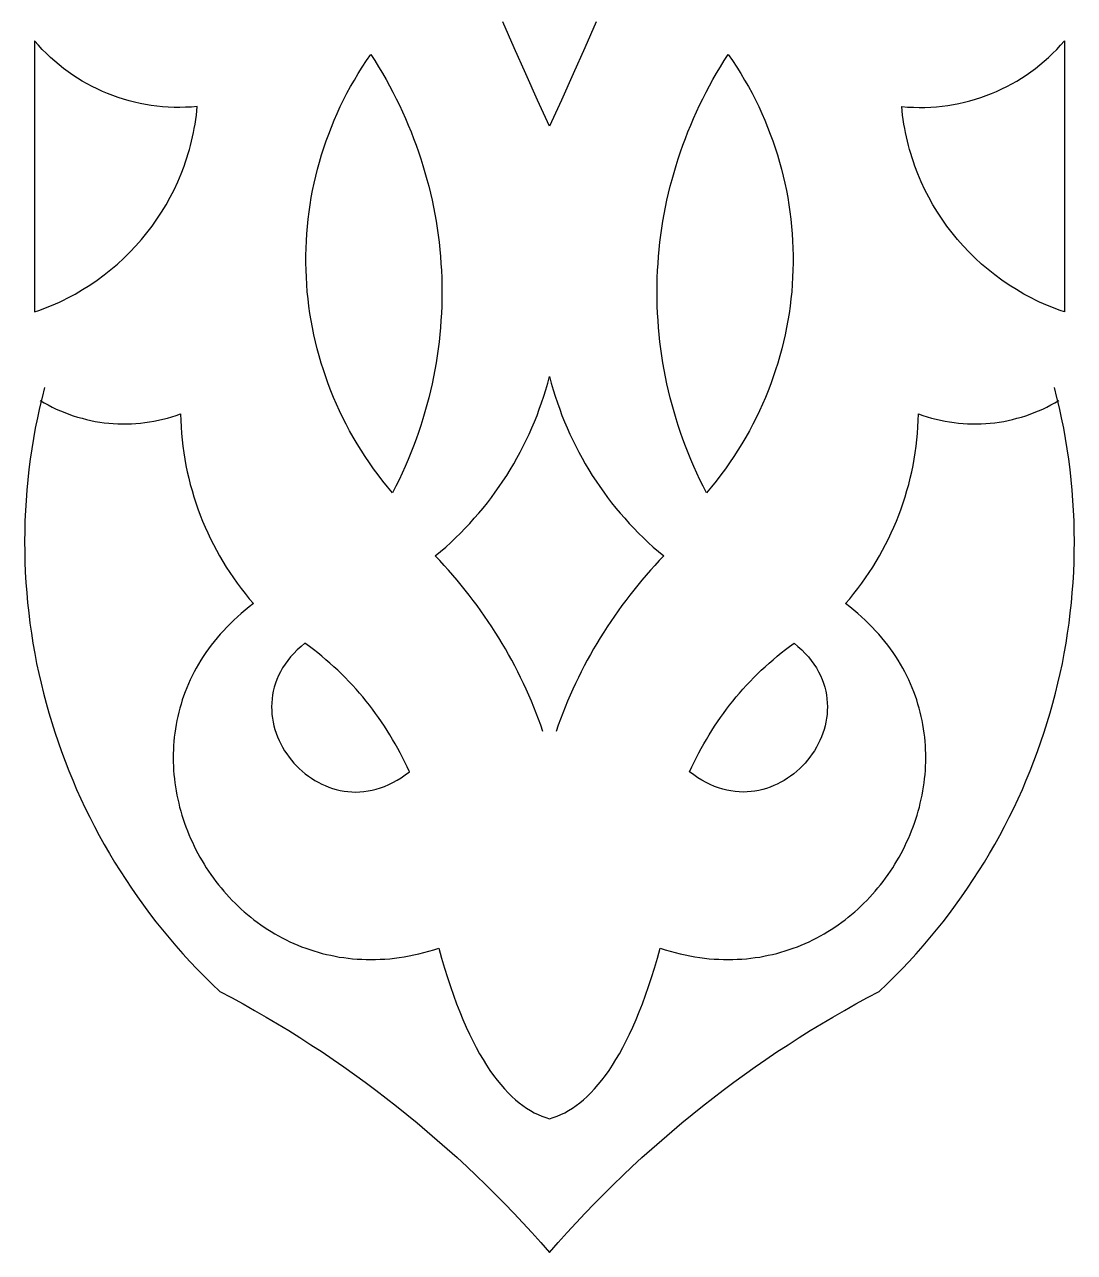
# Model space of a CAD drawing. Extents: x -50 to 50, y -270 to 270.
# Drawn here: x -50 to 50, y -270 to -153 of the extents above; entities that cross this region are included whole.
import ezdxf

# ---------------------------------------------------------------- set-up
doc = ezdxf.new("R2010")
doc.units = 0
doc.layers.add('LAYER_1', color=18, linetype='CONTINUOUS')

msp = doc.modelspace()

# ---------------------------------------------------------------- linework, layer by layer
at = {"layer": 'LAYER_1'}
for points in [[(4.44, -152.74), (3.35, -155.22), (2.25, -157.71), (1.13, -160.2), (0, -162.68), (-1.13, -160.2), (-2.25, -157.71), (-3.35, -155.22), (-4.44, -152.74)], [(-0.63, -220.35), (-0.83, -219.77), (-1.04, -219.19), (-1.27, -218.61), (-1.49, -218.04), (-1.73, -217.47), (-1.98, -216.9), (-2.23, -216.34), (-2.49, -215.78), (-2.75, -215.22), (-3.03, -214.67), (-3.31, -214.12), (-3.6, -213.57), (-3.9, -213.03), (-4.2, -212.5), (-4.51, -211.97), (-4.83, -211.44), (-5.16, -210.91), (-5.49, -210.39), (-5.83, -209.88), (-6.18, -209.37), (-6.53, -208.86), (-6.89, -208.36), (-7.26, -207.87), (-7.64, -207.37), (-8.02, -206.89), (-8.41, -206.41), (-8.8, -205.93), (-9.2, -205.46), (-9.61, -204.99), (-10.03, -204.53), (-10.45, -204.07), (-10.88, -203.62), (-10.38, -203.21), (-9.89, -202.79), (-9.41, -202.35), (-8.94, -201.91), (-8.48, -201.46), (-8.03, -201), (-7.59, -200.53), (-7.16, -200.05), (-6.74, -199.57), (-6.33, -199.08), (-5.92, -198.58), (-5.53, -198.07), (-5.16, -197.55), (-4.79, -197.03), (-4.43, -196.5), (-4.08, -195.96), (-3.74, -195.42), (-3.41, -194.87), (-3.1, -194.31), (-2.79, -193.74), (-2.5, -193.17), (-2.22, -192.6), (-1.94, -192.02), (-1.68, -191.43), (-1.43, -190.84), (-1.19, -190.24), (-0.97, -189.64), (-0.75, -189.03), (-0.54, -188.42), (-0.35, -187.8), (-0.17, -187.18), (0, -186.55), (0.17, -187.18), (0.35, -187.8), (0.54, -188.42), (0.75, -189.03), (0.97, -189.64), (1.19, -190.24), (1.43, -190.84), (1.68, -191.43), (1.94, -192.02), (2.22, -192.6), (2.5, -193.17), (2.79, -193.74), (3.1, -194.31), (3.41, -194.87), (3.74, -195.42), (4.08, -195.96), (4.43, -196.5), (4.79, -197.03), (5.16, -197.55), (5.53, -198.07), (5.92, -198.58), (6.33, -199.08), (6.74, -199.57), (7.16, -200.05), (7.59, -200.53), (8.03, -201), (8.48, -201.46), (8.94, -201.91), (9.41, -202.35), (9.89, -202.79), (10.38, -203.21), (10.88, -203.62), (10.45, -204.07), (10.03, -204.53), (9.61, -204.99), (9.2, -205.46), (8.8, -205.93), (8.41, -206.41), (8.02, -206.89), (7.64, -207.37), (7.26, -207.87), (6.89, -208.36), (6.53, -208.86), (6.18, -209.37), (5.83, -209.88), (5.49, -210.39), (5.16, -210.91), (4.83, -211.44), (4.51, -211.97), (4.2, -212.5), (3.9, -213.03), (3.6, -213.57), (3.31, -214.12), (3.03, -214.67), (2.75, -215.22), (2.49, -215.78), (2.23, -216.34), (1.98, -216.9), (1.73, -217.47), (1.49, -218.04), (1.27, -218.61), (1.04, -219.19), (0.83, -219.77), (0.63, -220.35)], [(-48.1, -187.57), (-48.34, -188.54), (-48.57, -189.52), (-48.78, -190.49), (-48.98, -191.47), (-49.16, -192.45), (-49.32, -193.43), (-49.46, -194.41), (-49.59, -195.39), (-49.7, -196.37), (-49.79, -197.36), (-49.86, -198.34), (-49.92, -199.32), (-49.97, -200.3), (-49.99, -201.28), (-50, -202.26), (-49.99, -203.24), (-49.97, -204.21), (-49.93, -205.19), (-49.88, -206.16), (-49.8, -207.14), (-49.72, -208.11), (-49.61, -209.07), (-49.49, -210.04), (-49.35, -211), (-49.2, -211.96), (-49.03, -212.92), (-48.85, -213.87), (-48.65, -214.82), (-48.43, -215.77), (-48.2, -216.71), (-47.95, -217.65), (-47.69, -218.59), (-47.41, -219.52), (-47.12, -220.44), (-46.81, -221.36), (-46.49, -222.28), (-46.15, -223.19), (-45.79, -224.1), (-45.42, -225), (-45.04, -225.89), (-44.64, -226.78), (-44.22, -227.66), (-43.79, -228.54), (-43.35, -229.41), (-42.89, -230.27), (-42.41, -231.13), (-41.92, -231.98), (-41.42, -232.82), (-40.9, -233.65), (-40.37, -234.48), (-39.82, -235.3), (-39.26, -236.11), (-38.68, -236.91), (-38.09, -237.7), (-37.49, -238.49), (-36.87, -239.26), (-36.24, -240.03), (-35.59, -240.79), (-34.93, -241.54), (-34.25, -242.28), (-33.56, -243.01), (-32.86, -243.72), (-32.14, -244.43), (-31.41, -245.13), (-30.3, -245.72), (-29.19, -246.32), (-28.09, -246.94), (-27, -247.57), (-25.92, -248.21), (-24.84, -248.86), (-23.77, -249.53), (-22.72, -250.21), (-21.67, -250.9), (-20.62, -251.6), (-19.59, -252.31), (-18.57, -253.04), (-17.55, -253.78), (-16.54, -254.53), (-15.55, -255.3), (-14.56, -256.07), (-13.58, -256.86), (-12.61, -257.66), (-11.64, -258.47), (-10.69, -259.29), (-9.75, -260.12), (-8.81, -260.96), (-7.89, -261.82), (-6.97, -262.68), (-6.07, -263.56), (-5.17, -264.45), (-4.29, -265.35), (-3.41, -266.26), (-2.54, -267.18), (-1.68, -268.11), (-0.84, -269.05), (0, -270), (0.84, -269.05), (1.68, -268.11), (2.54, -267.18), (3.41, -266.26), (4.29, -265.35), (5.17, -264.45), (6.07, -263.56), (6.97, -262.68), (7.89, -261.82), (8.81, -260.96), (9.75, -260.12), (10.69, -259.29), (11.64, -258.47), (12.61, -257.66), (13.58, -256.86), (14.56, -256.07), (15.55, -255.3), (16.54, -254.53), (17.55, -253.78), (18.57, -253.04), (19.59, -252.31), (20.62, -251.6), (21.67, -250.9), (22.72, -250.21), (23.77, -249.53), (24.84, -248.86), (25.92, -248.21), (27, -247.57), (28.09, -246.94), (29.19, -246.32), (30.3, -245.72), (31.41, -245.13), (32.14, -244.43), (32.86, -243.72), (33.56, -243.01), (34.25, -242.28), (34.93, -241.54), (35.59, -240.79), (36.24, -240.03), (36.87, -239.26), (37.49, -238.49), (38.09, -237.7), (38.68, -236.91), (39.26, -236.11), (39.82, -235.3), (40.37, -234.48), (40.9, -233.65), (41.42, -232.82), (41.92, -231.98), (42.41, -231.13), (42.89, -230.27), (43.35, -229.41), (43.79, -228.54), (44.22, -227.66), (44.64, -226.78), (45.04, -225.89), (45.42, -225), (45.79, -224.1), (46.15, -223.19), (46.49, -222.28), (46.81, -221.36), (47.12, -220.44), (47.41, -219.52), (47.69, -218.59), (47.95, -217.65), (48.2, -216.71), (48.43, -215.77), (48.65, -214.82), (48.85, -213.87), (49.03, -212.92), (49.2, -211.96), (49.35, -211), (49.49, -210.04), (49.61, -209.07), (49.72, -208.11), (49.8, -207.14), (49.88, -206.16), (49.93, -205.19), (49.97, -204.21), (49.99, -203.24), (50, -202.26), (49.99, -201.28), (49.97, -200.3), (49.92, -199.32), (49.86, -198.34), (49.79, -197.36), (49.7, -196.37), (49.59, -195.39), (49.46, -194.41), (49.32, -193.43), (49.16, -192.45), (48.98, -191.47), (48.78, -190.49), (48.57, -189.52), (48.34, -188.54), (48.1, -187.57)], [(-48.53, -188.82), (-48.15, -189.04), (-47.76, -189.25), (-47.37, -189.45), (-46.98, -189.64), (-46.58, -189.82), (-46.18, -189.98), (-45.77, -190.14), (-45.36, -190.28), (-44.95, -190.41), (-44.53, -190.52), (-44.11, -190.63), (-43.69, -190.72), (-43.27, -190.81), (-42.84, -190.88), (-42.42, -190.94), (-41.99, -190.98), (-41.56, -191.02), (-41.13, -191.04), (-40.69, -191.05), (-40.26, -191.05), (-39.83, -191.04), (-39.4, -191.02), (-38.97, -190.98), (-38.54, -190.93), (-38.11, -190.87), (-37.68, -190.8), (-37.25, -190.71), (-36.83, -190.61), (-36.4, -190.5), (-35.98, -190.38), (-35.56, -190.25), (-35.15, -190.1), (-35.13, -190.72), (-35.1, -191.34), (-35.05, -191.96), (-34.99, -192.58), (-34.92, -193.19), (-34.84, -193.8), (-34.74, -194.41), (-34.63, -195.02), (-34.5, -195.62), (-34.37, -196.22), (-34.22, -196.82), (-34.05, -197.41), (-33.88, -198), (-33.69, -198.58), (-33.49, -199.16), (-33.27, -199.74), (-33.05, -200.31), (-32.81, -200.88), (-32.56, -201.44), (-32.29, -201.99), (-32.02, -202.54), (-31.73, -203.09), (-31.43, -203.63), (-31.12, -204.16), (-30.8, -204.69), (-30.46, -205.21), (-30.11, -205.72), (-29.75, -206.23), (-29.38, -206.73), (-29, -207.22), (-28.61, -207.71), (-28.21, -208.18), (-28.6, -208.49), (-28.99, -208.8), (-29.36, -209.11), (-29.72, -209.43), (-30.07, -209.76), (-30.41, -210.09), (-30.74, -210.42), (-31.06, -210.76), (-31.37, -211.1), (-31.66, -211.44), (-31.95, -211.79), (-32.22, -212.14), (-32.49, -212.5), (-32.74, -212.85), (-32.98, -213.22), (-33.22, -213.58), (-33.44, -213.95), (-33.65, -214.32), (-33.85, -214.69), (-34.04, -215.07), (-34.22, -215.44), (-34.39, -215.82), (-34.55, -216.21), (-34.71, -216.59), (-34.85, -216.98), (-34.98, -217.36), (-35.1, -217.75), (-35.21, -218.14), (-35.32, -218.53), (-35.41, -218.93), (-35.49, -219.32), (-35.57, -219.71), (-35.63, -220.11), (-35.69, -220.51), (-35.74, -220.9), (-35.78, -221.3), (-35.81, -221.7), (-35.83, -222.09), (-35.84, -222.49), (-35.84, -222.89), (-35.84, -223.28), (-35.82, -223.68), (-35.8, -224.07), (-35.77, -224.47), (-35.73, -224.86), (-35.68, -225.25), (-35.63, -225.64), (-35.56, -226.03), (-35.49, -226.42), (-35.41, -226.81), (-35.32, -227.19), (-35.23, -227.58), (-35.12, -227.96), (-35.01, -228.34), (-34.89, -228.71), (-34.77, -229.09), (-34.63, -229.46), (-34.49, -229.83), (-34.34, -230.19), (-34.19, -230.56), (-34.02, -230.92), (-33.85, -231.28), (-33.68, -231.63), (-33.49, -231.98), (-33.3, -232.33), (-33.1, -232.67), (-32.9, -233.01), (-32.69, -233.34), (-32.47, -233.68), (-32.25, -234), (-32.01, -234.33), (-31.78, -234.64), (-31.53, -234.96), (-31.28, -235.26), (-31.03, -235.57), (-30.77, -235.87), (-30.5, -236.16), (-30.22, -236.45), (-29.94, -236.73), (-29.66, -237.01), (-29.37, -237.28), (-29.07, -237.54), (-28.77, -237.8), (-28.46, -238.05), (-28.15, -238.3), (-27.83, -238.54), (-27.5, -238.77), (-27.17, -239), (-26.84, -239.22), (-26.5, -239.43), (-26.15, -239.64), (-25.8, -239.84), (-25.45, -240.03), (-25.09, -240.21), (-24.73, -240.39), (-24.36, -240.55), (-23.98, -240.71), (-23.61, -240.87), (-23.22, -241.01), (-22.84, -241.15), (-22.45, -241.27), (-22.05, -241.39), (-21.65, -241.5), (-21.25, -241.6), (-20.84, -241.69), (-20.43, -241.78), (-20.02, -241.85), (-19.6, -241.91), (-19.18, -241.97), (-18.75, -242.01), (-18.32, -242.05), (-17.89, -242.07), (-17.45, -242.09), (-17.01, -242.09), (-16.57, -242.09), (-16.12, -242.07), (-15.67, -242.04), (-15.22, -242.01), (-14.76, -241.96), (-14.31, -241.9), (-13.85, -241.83), (-13.38, -241.75), (-12.91, -241.65), (-12.45, -241.55), (-11.97, -241.43), (-11.5, -241.3), (-11.02, -241.16), (-10.54, -241.01), (-10.28, -241.97), (-10, -242.9), (-9.72, -243.8), (-9.44, -244.67), (-9.15, -245.5), (-8.85, -246.3), (-8.55, -247.07), (-8.25, -247.81), (-7.94, -248.52), (-7.62, -249.2), (-7.31, -249.85), (-6.99, -250.46), (-6.66, -251.06), (-6.33, -251.62), (-6, -252.15), (-5.67, -252.66), (-5.33, -253.13), (-4.99, -253.59), (-4.64, -254.01), (-4.3, -254.41), (-3.95, -254.78), (-3.6, -255.13), (-3.25, -255.45), (-2.89, -255.74), (-2.53, -256.01), (-2.18, -256.26), (-1.82, -256.49), (-1.45, -256.69), (-1.09, -256.86), (-0.73, -257.02), (-0.36, -257.15), (0, -257.26), (0.36, -257.15), (0.73, -257.02), (1.09, -256.86), (1.45, -256.69), (1.82, -256.49), (2.18, -256.26), (2.53, -256.01), (2.89, -255.74), (3.25, -255.45), (3.6, -255.13), (3.95, -254.78), (4.3, -254.41), (4.64, -254.01), (4.99, -253.59), (5.33, -253.13), (5.67, -252.66), (6, -252.15), (6.33, -251.62), (6.66, -251.06), (6.99, -250.46), (7.31, -249.85), (7.62, -249.2), (7.94, -248.52), (8.25, -247.81), (8.55, -247.07), (8.85, -246.3), (9.15, -245.5), (9.44, -244.67), (9.72, -243.8), (10, -242.9), (10.28, -241.97), (10.54, -241.01), (11.02, -241.16), (11.5, -241.3), (11.97, -241.43), (12.45, -241.55), (12.91, -241.65), (13.38, -241.75), (13.85, -241.83), (14.31, -241.9), (14.76, -241.96), (15.22, -242.01), (15.67, -242.04), (16.12, -242.07), (16.57, -242.09), (17.01, -242.09), (17.45, -242.09), (17.89, -242.07), (18.32, -242.05), (18.75, -242.01), (19.18, -241.97), (19.6, -241.91), (20.02, -241.85), (20.43, -241.78), (20.84, -241.69), (21.25, -241.6), (21.65, -241.5), (22.05, -241.39), (22.45, -241.27), (22.84, -241.15), (23.22, -241.01), (23.61, -240.87), (23.98, -240.71), (24.36, -240.55), (24.73, -240.39), (25.09, -240.21), (25.45, -240.03), (25.8, -239.84), (26.15, -239.64), (26.5, -239.43), (26.84, -239.22), (27.17, -239), (27.5, -238.77), (27.83, -238.54), (28.15, -238.3), (28.46, -238.05), (28.77, -237.8), (29.07, -237.54), (29.37, -237.28), (29.66, -237.01), (29.94, -236.73), (30.22, -236.45), (30.5, -236.16), (30.77, -235.87), (31.03, -235.57), (31.28, -235.26), (31.53, -234.96), (31.78, -234.64), (32.01, -234.33), (32.25, -234), (32.47, -233.68), (32.69, -233.34), (32.9, -233.01), (33.1, -232.67), (33.3, -232.33), (33.49, -231.98), (33.68, -231.63), (33.85, -231.28), (34.02, -230.92), (34.19, -230.56), (34.34, -230.19), (34.49, -229.83), (34.63, -229.46), (34.77, -229.09), (34.89, -228.71), (35.01, -228.34), (35.12, -227.96), (35.23, -227.58), (35.32, -227.19), (35.41, -226.81), (35.49, -226.42), (35.56, -226.03), (35.63, -225.64), (35.68, -225.25), (35.73, -224.86), (35.77, -224.47), (35.8, -224.07), (35.82, -223.68), (35.84, -223.28), (35.84, -222.89), (35.84, -222.49), (35.83, -222.09), (35.81, -221.7), (35.78, -221.3), (35.74, -220.9), (35.69, -220.51), (35.63, -220.11), (35.57, -219.71), (35.49, -219.32), (35.41, -218.93), (35.32, -218.53), (35.21, -218.14), (35.1, -217.75), (34.98, -217.36), (34.85, -216.98), (34.71, -216.59), (34.55, -216.21), (34.39, -215.82), (34.22, -215.44), (34.04, -215.07), (33.85, -214.69), (33.65, -214.32), (33.44, -213.95), (33.22, -213.58), (32.98, -213.22), (32.74, -212.85), (32.49, -212.5), (32.22, -212.14), (31.95, -211.79), (31.66, -211.44), (31.37, -211.1), (31.06, -210.76), (30.74, -210.42), (30.41, -210.09), (30.07, -209.76), (29.72, -209.43), (29.36, -209.11), (28.99, -208.8), (28.6, -208.49), (28.21, -208.18), (28.61, -207.71), (29, -207.22), (29.38, -206.73), (29.75, -206.23), (30.11, -205.72), (30.46, -205.21), (30.8, -204.69), (31.12, -204.16), (31.43, -203.63), (31.73, -203.09), (32.02, -202.54), (32.29, -201.99), (32.56, -201.44), (32.81, -200.88), (33.05, -200.31), (33.27, -199.74), (33.49, -199.16), (33.69, -198.58), (33.88, -198), (34.05, -197.41), (34.22, -196.82), (34.37, -196.22), (34.5, -195.62), (34.63, -195.02), (34.74, -194.41), (34.84, -193.8), (34.92, -193.19), (34.99, -192.58), (35.05, -191.96), (35.1, -191.34), (35.13, -190.72), (35.15, -190.1), (35.56, -190.25), (35.98, -190.38), (36.4, -190.5), (36.83, -190.61), (37.25, -190.71), (37.68, -190.8), (38.11, -190.87), (38.54, -190.93), (38.97, -190.98), (39.4, -191.02), (39.83, -191.04), (40.26, -191.05), (40.69, -191.05), (41.13, -191.04), (41.56, -191.02), (41.99, -190.98), (42.42, -190.94), (42.84, -190.88), (43.27, -190.81), (43.69, -190.72), (44.11, -190.63), (44.53, -190.52), (44.95, -190.41), (45.36, -190.28), (45.77, -190.14), (46.18, -189.98), (46.58, -189.82), (46.98, -189.64), (47.37, -189.45), (47.76, -189.25), (48.15, -189.04), (48.53, -188.82)]]:
    msp.add_lwpolyline(points, dxfattribs=at)
for points in [[(-49.04, -180.39), (-48.64, -180.24), (-48.24, -180.1), (-47.85, -179.94), (-47.45, -179.78), (-47.07, -179.61), (-46.68, -179.44), (-46.3, -179.26), (-45.93, -179.07), (-45.56, -178.88), (-45.19, -178.68), (-44.47, -178.26), (-43.77, -177.82), (-43.09, -177.35), (-42.43, -176.86), (-41.78, -176.35), (-41.16, -175.82), (-40.56, -175.27), (-39.97, -174.7), (-39.41, -174.1), (-38.87, -173.49), (-38.36, -172.86), (-37.86, -172.22), (-37.39, -171.55), (-36.95, -170.87), (-36.52, -170.17), (-36.13, -169.46), (-35.76, -168.74), (-35.41, -168), (-35.09, -167.24), (-34.8, -166.48), (-34.67, -166.09), (-34.54, -165.7), (-34.41, -165.3), (-34.3, -164.91), (-34.19, -164.51), (-34.09, -164.11), (-34, -163.7), (-33.91, -163.3), (-33.84, -162.89), (-33.76, -162.48), (-33.7, -162.06), (-33.64, -161.65), (-33.6, -161.23), (-33.56, -160.81), (-34.11, -160.86), (-34.66, -160.88), (-35.21, -160.9), (-35.76, -160.89), (-36.31, -160.87), (-36.85, -160.83), (-37.39, -160.77), (-37.93, -160.7), (-38.47, -160.62), (-39, -160.51), (-39.53, -160.4), (-40.05, -160.26), (-40.57, -160.11), (-41.08, -159.95), (-41.59, -159.77), (-42.09, -159.58), (-42.59, -159.37), (-43.08, -159.14), (-43.56, -158.9), (-44.03, -158.65), (-44.5, -158.39), (-44.96, -158.11), (-45.41, -157.81), (-45.85, -157.5), (-46.29, -157.18), (-46.71, -156.85), (-47.13, -156.5), (-47.53, -156.14), (-47.92, -155.76), (-48.31, -155.37), (-48.68, -154.97), (-49.04, -154.56)], [(49.04, -180.39), (48.64, -180.24), (48.24, -180.1), (47.85, -179.94), (47.45, -179.78), (47.07, -179.61), (46.68, -179.44), (46.3, -179.26), (45.93, -179.07), (45.56, -178.88), (45.19, -178.68), (44.47, -178.26), (43.77, -177.82), (43.09, -177.35), (42.43, -176.86), (41.78, -176.35), (41.16, -175.82), (40.56, -175.27), (39.97, -174.7), (39.41, -174.1), (38.87, -173.49), (38.36, -172.86), (37.86, -172.22), (37.39, -171.55), (36.95, -170.87), (36.52, -170.17), (36.13, -169.46), (35.76, -168.74), (35.41, -168), (35.09, -167.24), (34.8, -166.48), (34.67, -166.09), (34.54, -165.7), (34.41, -165.3), (34.3, -164.91), (34.19, -164.51), (34.09, -164.11), (34, -163.7), (33.91, -163.3), (33.84, -162.89), (33.76, -162.48), (33.7, -162.06), (33.64, -161.65), (33.6, -161.23), (33.56, -160.81), (34.11, -160.86), (34.66, -160.88), (35.21, -160.9), (35.76, -160.89), (36.31, -160.87), (36.85, -160.83), (37.39, -160.77), (37.93, -160.7), (38.47, -160.62), (39, -160.51), (39.53, -160.4), (40.05, -160.26), (40.57, -160.11), (41.08, -159.95), (41.59, -159.77), (42.09, -159.58), (42.59, -159.37), (43.08, -159.14), (43.56, -158.9), (44.03, -158.65), (44.5, -158.39), (44.96, -158.11), (45.41, -157.81), (45.85, -157.5), (46.29, -157.18), (46.71, -156.85), (47.13, -156.5), (47.53, -156.14), (47.92, -155.76), (48.31, -155.37), (48.68, -154.97), (49.04, -154.56)], [(-14.95, -197.62), (-15.42, -197.06), (-15.88, -196.5), (-16.32, -195.92), (-16.75, -195.34), (-17.16, -194.75), (-17.57, -194.16), (-17.95, -193.55), (-18.33, -192.95), (-18.69, -192.33), (-19.04, -191.71), (-19.37, -191.09), (-19.69, -190.46), (-19.99, -189.82), (-20.29, -189.18), (-20.56, -188.54), (-20.83, -187.89), (-21.08, -187.23), (-21.31, -186.57), (-21.54, -185.91), (-21.75, -185.25), (-21.94, -184.58), (-22.12, -183.91), (-22.29, -183.24), (-22.44, -182.56), (-22.58, -181.88), (-22.7, -181.2), (-22.82, -180.52), (-22.91, -179.83), (-23, -179.14), (-23.07, -178.46), (-23.12, -177.77), (-23.16, -177.08), (-23.19, -176.39), (-23.2, -175.7), (-23.2, -175), (-23.19, -174.31), (-23.16, -173.62), (-23.12, -172.93), (-23.06, -172.24), (-22.99, -171.55), (-22.9, -170.86), (-22.8, -170.18), (-22.69, -169.49), (-22.56, -168.81), (-22.42, -168.13), (-22.26, -167.45), (-22.09, -166.77), (-21.91, -166.1), (-21.71, -165.42), (-21.5, -164.76), (-21.27, -164.09), (-21.03, -163.43), (-20.78, -162.77), (-20.51, -162.12), (-20.22, -161.47), (-19.93, -160.82), (-19.61, -160.18), (-19.29, -159.54), (-18.95, -158.91), (-18.59, -158.29), (-18.22, -157.67), (-17.84, -157.05), (-17.44, -156.44), (-17.03, -155.84), (-16.65, -156.43), (-16.28, -157.03), (-15.92, -157.63), (-15.57, -158.23), (-15.24, -158.84), (-14.91, -159.45), (-14.6, -160.07), (-14.29, -160.69), (-14, -161.32), (-13.72, -161.95), (-13.45, -162.58), (-13.19, -163.21), (-12.94, -163.85), (-12.7, -164.5), (-12.47, -165.14), (-12.26, -165.79), (-12.05, -166.44), (-11.86, -167.09), (-11.68, -167.75), (-11.5, -168.41), (-11.34, -169.07), (-11.19, -169.73), (-11.05, -170.4), (-10.93, -171.06), (-10.81, -171.73), (-10.7, -172.4), (-10.61, -173.07), (-10.52, -173.75), (-10.45, -174.42), (-10.39, -175.1), (-10.34, -175.77), (-10.3, -176.45), (-10.27, -177.12), (-10.25, -177.8), (-10.25, -178.48), (-10.25, -179.16), (-10.27, -179.83), (-10.3, -180.51), (-10.34, -181.19), (-10.39, -181.86), (-10.45, -182.54), (-10.52, -183.22), (-10.6, -183.89), (-10.7, -184.56), (-10.8, -185.24), (-10.92, -185.91), (-11.05, -186.58), (-11.19, -187.25), (-11.34, -187.91), (-11.5, -188.58), (-11.67, -189.24), (-11.86, -189.9), (-12.05, -190.56), (-12.26, -191.22), (-12.48, -191.87), (-12.71, -192.52), (-12.95, -193.17), (-13.2, -193.82), (-13.46, -194.46), (-13.74, -195.1), (-14.02, -195.74), (-14.32, -196.37), (-14.63, -197)], [(14.95, -197.62), (14.63, -197), (14.32, -196.37), (14.02, -195.74), (13.74, -195.1), (13.46, -194.46), (13.2, -193.82), (12.95, -193.17), (12.71, -192.52), (12.48, -191.87), (12.26, -191.22), (12.05, -190.56), (11.86, -189.9), (11.67, -189.24), (11.5, -188.58), (11.34, -187.91), (11.19, -187.25), (11.05, -186.58), (10.92, -185.91), (10.8, -185.24), (10.7, -184.56), (10.6, -183.89), (10.52, -183.22), (10.45, -182.54), (10.39, -181.86), (10.34, -181.19), (10.3, -180.51), (10.27, -179.83), (10.25, -179.16), (10.25, -178.48), (10.25, -177.8), (10.27, -177.12), (10.3, -176.45), (10.34, -175.77), (10.39, -175.1), (10.45, -174.42), (10.52, -173.75), (10.61, -173.07), (10.7, -172.4), (10.81, -171.73), (10.93, -171.06), (11.05, -170.4), (11.19, -169.73), (11.34, -169.07), (11.5, -168.41), (11.68, -167.75), (11.86, -167.09), (12.05, -166.44), (12.26, -165.79), (12.47, -165.14), (12.7, -164.5), (12.94, -163.85), (13.19, -163.21), (13.45, -162.58), (13.72, -161.95), (14, -161.32), (14.29, -160.69), (14.6, -160.07), (14.91, -159.45), (15.24, -158.84), (15.57, -158.23), (15.92, -157.63), (16.28, -157.03), (16.65, -156.43), (17.03, -155.84), (17.44, -156.44), (17.84, -157.05), (18.22, -157.67), (18.59, -158.29), (18.95, -158.91), (19.29, -159.54), (19.61, -160.18), (19.93, -160.82), (20.22, -161.47), (20.51, -162.12), (20.78, -162.77), (21.03, -163.43), (21.27, -164.09), (21.5, -164.76), (21.71, -165.42), (21.91, -166.1), (22.09, -166.77), (22.26, -167.45), (22.42, -168.13), (22.56, -168.81), (22.69, -169.49), (22.8, -170.18), (22.9, -170.86), (22.99, -171.55), (23.06, -172.24), (23.12, -172.93), (23.16, -173.62), (23.19, -174.31), (23.2, -175), (23.2, -175.7), (23.19, -176.39), (23.16, -177.08), (23.12, -177.77), (23.07, -178.46), (23, -179.14), (22.91, -179.83), (22.82, -180.52), (22.7, -181.2), (22.58, -181.88), (22.44, -182.56), (22.29, -183.24), (22.12, -183.91), (21.94, -184.58), (21.75, -185.25), (21.54, -185.91), (21.31, -186.57), (21.08, -187.23), (20.83, -187.89), (20.56, -188.54), (20.29, -189.18), (19.99, -189.82), (19.69, -190.46), (19.37, -191.09), (19.04, -191.71), (18.69, -192.33), (18.33, -192.95), (17.95, -193.55), (17.57, -194.16), (17.16, -194.75), (16.75, -195.34), (16.32, -195.92), (15.88, -196.5), (15.42, -197.06)], [(-23.29, -211.94), (-23.67, -212.26), (-24.02, -212.59), (-24.35, -212.92), (-24.66, -213.26), (-24.94, -213.61), (-25.19, -213.96), (-25.42, -214.31), (-25.62, -214.67), (-25.81, -215.03), (-25.97, -215.4), (-26.1, -215.77), (-26.22, -216.14), (-26.31, -216.51), (-26.38, -216.88), (-26.43, -217.26), (-26.46, -217.63), (-26.47, -218), (-26.46, -218.37), (-26.44, -218.74), (-26.39, -219.1), (-26.33, -219.47), (-26.25, -219.82), (-26.15, -220.18), (-26.03, -220.53), (-25.9, -220.87), (-25.76, -221.21), (-25.6, -221.54), (-25.42, -221.87), (-25.23, -222.19), (-25.03, -222.5), (-24.81, -222.8), (-24.58, -223.09), (-24.34, -223.37), (-24.09, -223.64), (-23.83, -223.9), (-23.55, -224.15), (-23.26, -224.39), (-22.97, -224.61), (-22.66, -224.82), (-22.35, -225.02), (-22.03, -225.2), (-21.7, -225.37), (-21.36, -225.52), (-21.02, -225.66), (-20.66, -225.78), (-20.31, -225.88), (-19.94, -225.97), (-19.57, -226.04), (-19.2, -226.09), (-18.82, -226.12), (-18.44, -226.13), (-18.06, -226.12), (-17.67, -226.08), (-17.28, -226.03), (-16.89, -225.96), (-16.5, -225.86), (-16.1, -225.74), (-15.71, -225.59), (-15.31, -225.42), (-14.92, -225.23), (-14.52, -225.01), (-14.13, -224.77), (-13.74, -224.49), (-13.35, -224.2), (-13.56, -223.74), (-13.77, -223.3), (-13.99, -222.85), (-14.22, -222.41), (-14.45, -221.98), (-14.69, -221.55), (-14.94, -221.12), (-15.2, -220.69), (-15.46, -220.27), (-15.73, -219.86), (-16, -219.45), (-16.28, -219.04), (-16.57, -218.64), (-16.86, -218.24), (-17.16, -217.85), (-17.47, -217.46), (-17.79, -217.07), (-18.11, -216.7), (-18.43, -216.32), (-18.77, -215.95), (-19.11, -215.59), (-19.46, -215.23), (-19.81, -214.88), (-20.17, -214.53), (-20.54, -214.19), (-20.91, -213.85), (-21.29, -213.52), (-21.68, -213.19), (-22.07, -212.87), (-22.47, -212.55), (-22.87, -212.25)], [(23.29, -211.94), (23.67, -212.26), (24.02, -212.59), (24.35, -212.92), (24.66, -213.26), (24.94, -213.61), (25.19, -213.96), (25.42, -214.31), (25.62, -214.67), (25.81, -215.03), (25.97, -215.4), (26.1, -215.77), (26.22, -216.14), (26.31, -216.51), (26.38, -216.88), (26.43, -217.26), (26.46, -217.63), (26.47, -218), (26.46, -218.37), (26.44, -218.74), (26.39, -219.1), (26.33, -219.47), (26.25, -219.82), (26.15, -220.18), (26.03, -220.53), (25.9, -220.87), (25.76, -221.21), (25.6, -221.54), (25.42, -221.87), (25.23, -222.19), (25.03, -222.5), (24.81, -222.8), (24.58, -223.09), (24.34, -223.37), (24.09, -223.64), (23.83, -223.9), (23.55, -224.15), (23.26, -224.39), (22.97, -224.61), (22.66, -224.82), (22.35, -225.02), (22.03, -225.2), (21.7, -225.37), (21.36, -225.52), (21.02, -225.66), (20.66, -225.78), (20.31, -225.88), (19.94, -225.97), (19.57, -226.04), (19.2, -226.09), (18.82, -226.12), (18.44, -226.13), (18.06, -226.12), (17.67, -226.08), (17.28, -226.03), (16.89, -225.96), (16.5, -225.86), (16.1, -225.74), (15.71, -225.59), (15.31, -225.42), (14.92, -225.23), (14.52, -225.01), (14.13, -224.77), (13.74, -224.49), (13.35, -224.2), (13.56, -223.74), (13.77, -223.3), (13.99, -222.85), (14.22, -222.41), (14.45, -221.98), (14.69, -221.55), (14.94, -221.12), (15.2, -220.69), (15.46, -220.27), (15.73, -219.86), (16, -219.45), (16.28, -219.04), (16.57, -218.64), (16.86, -218.24), (17.16, -217.85), (17.47, -217.46), (17.79, -217.07), (18.11, -216.7), (18.43, -216.32), (18.77, -215.95), (19.11, -215.59), (19.46, -215.23), (19.81, -214.88), (20.17, -214.53), (20.54, -214.19), (20.91, -213.85), (21.29, -213.52), (21.68, -213.19), (22.07, -212.87), (22.47, -212.55), (22.87, -212.25)]]:
    msp.add_lwpolyline(points, close=True, dxfattribs=at)

doc.saveas('drawing.dxf')
